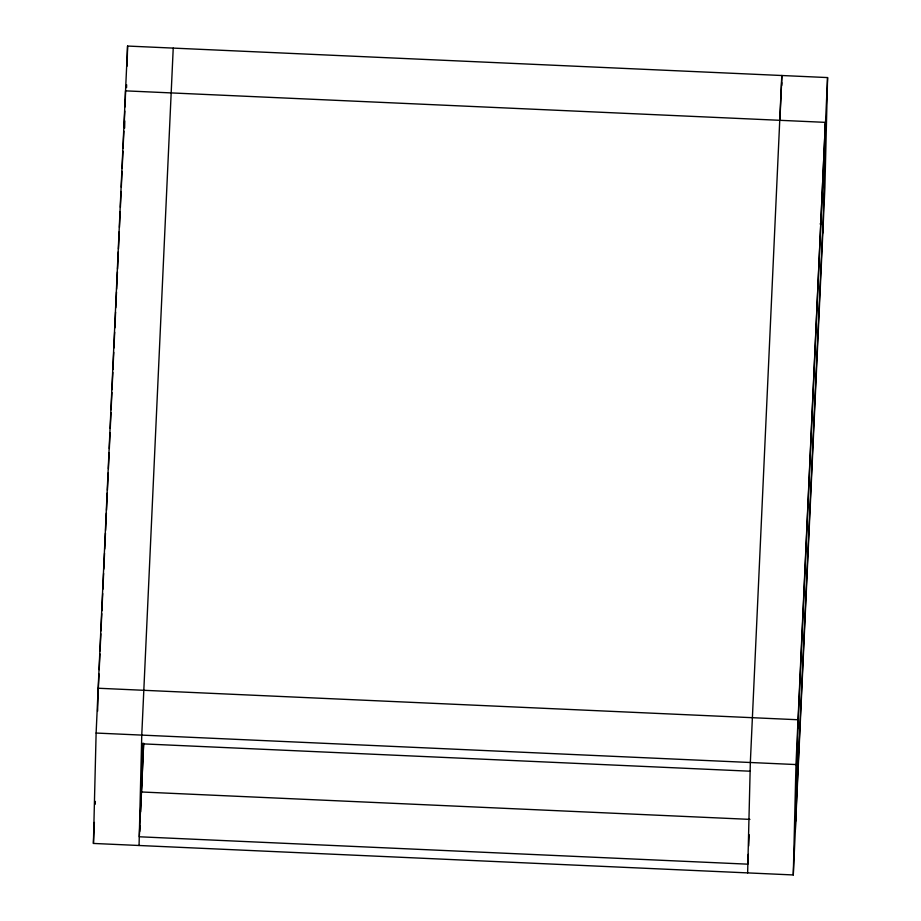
<?xml version="1.0" encoding="UTF-8"?>
<svg xmlns="http://www.w3.org/2000/svg" width="921" height="921" viewBox="0 0 921 921"><rect width="100%" height="100%" fill="white"/><g stroke="black" fill="none" stroke-linecap="round" stroke-linejoin="round"><path stroke-width="1.38" d="M93.424 843.44L96.118 733.047L127.582 46.05L827.576 77.571L824.882 187.965L793.28 874.95L93.424 843.44L94.379 822.441M97.614 711.173L98.167 688.24L798.035 719.75L795.341 830.143M124.623 128.134L124.796 120.962M125.152 106.629L125.532 90.857L825.527 122.366L822.833 232.771M126.568 87.633L126.638 84.755M127.098 66.116L127.582 46.05M139.059 845.49L141.765 735.096L173.229 48.111M141.12 800.694L142.513 743.339M747.645 872.889L750.339 762.496L781.802 75.51M781.687 85.549L781.756 82.683M793.28 874.95L795.986 764.557L825.4 122.366L797.828 728.465M822.695 232.76L822.913 224.045L820.058 223.918M97.96 696.955L98.087 694.077M98.282 689.771L99.008 673.976M99.203 669.671L99.928 653.875M100.067 650.997L100.85 633.775M100.988 630.897L101.771 613.662M101.909 610.796L102.692 593.561M102.887 589.256L103.613 573.461M103.808 569.143L104.534 553.348M104.729 549.043L105.455 533.247M105.593 530.381L106.376 513.147M106.514 510.269L107.297 493.034M107.435 490.168L108.218 472.934M108.413 468.628L109.139 452.833M109.334 448.527L110.059 432.732M110.255 428.415L110.981 412.62M111.107 409.753L111.902 392.519M112.028 389.641L112.823 372.418M112.949 369.54L113.744 352.306M113.939 348L114.665 332.205M114.86 327.899L115.586 312.104M115.781 307.798L116.507 291.992M116.633 289.125L117.428 271.891M117.554 269.024L118.349 251.79M118.475 248.912L119.27 231.689M119.465 227.372L120.191 211.577M120.386 207.271L121.112 191.476M121.307 187.17L122.033 171.375M122.159 168.497L122.954 151.263M123.08 148.396L123.875 131.162M124.07 126.856L124.796 111.061M124.991 106.744L125.325 99.572M95.22 804.24L95.347 801.431M139.704 831.49L139.957 825.895M140.602 811.896L143.653 743.201L139.278 836.775L747.852 864.174L748.301 854.377M779.88 120.317L781.941 75.51M748.692 845.973L749.199 834.771M825.527 122.366L827.576 77.571M795.548 821.428L822.913 224.045M96.118 733.047L795.986 764.557M141.546 743.811L750.131 771.211M141.327 791.979L749.913 819.379"/></g></svg>
